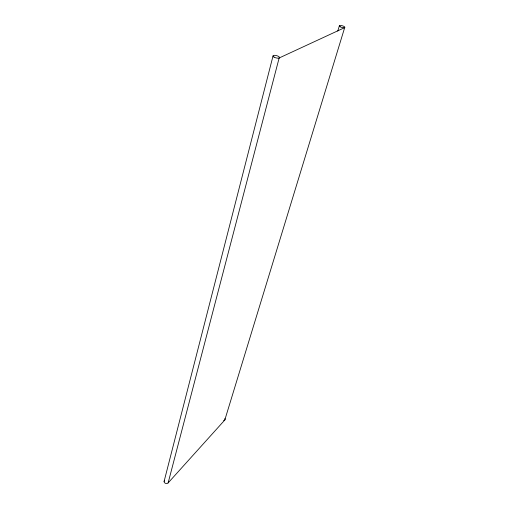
<?xml version="1.0" encoding="UTF-8"?>
<svg xmlns="http://www.w3.org/2000/svg" width="509" height="509" viewBox="0 0 509 509"><rect width="100%" height="100%" fill="white"/><g stroke="black" fill="none" stroke-linecap="round" stroke-linejoin="round"><path stroke-width="0.76" d="M164.102 481.406L273.015 56.015M337.785 31.062L339.388 25.736M168.492 481.578A2.24 1.794 13.1 0 1 165.845 483.467A2.24 1.794 13.1 0 1 164.49 480.553M224.838 418.525A2.017 1.463 17.4 0 1 223.578 420.517M279.148 57.988L168.135 482.907L224.8 420.014L344.676 27.639L279.148 57.988M274.052 57.11A3.359 1.164 15.1 0 0 279.447 57.759A3.359 1.164 15.1 0 0 275.312 55.373A3.359 1.164 15.1 0 0 274.052 57.11M340.387 26.843A2.889 0.865 16.3 0 0 344.879 27.473A2.889 0.865 16.3 0 0 341.132 25.507A2.889 0.865 16.3 0 0 340.387 26.843"/></g></svg>
